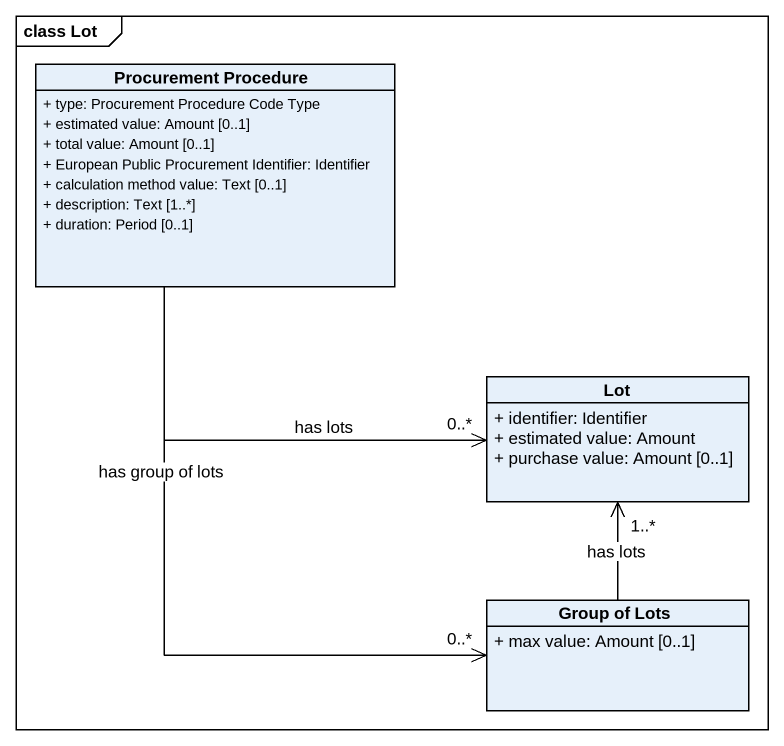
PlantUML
@startuml
mainframe class Lot
hide circle
hide empty members
skinparam classAttributeIconSize 0
class "Procurement Procedure" as Procurement_Procedure {
  + type: Procurement Procedure Code Type
  + estimated value: Amount [0..1]
  + total value: Amount [0..1]
  + European Public Procurement Identifier: Identifier
  + calculation method value: Text [0..1]
  + description: Text [1..*]
  + duration: Period [0..1]
}
class Lot {
  + identifier: Identifier
  + estimated value: Amount
  + purchase value: Amount [0..1]
}
class "Group of Lots" as Group_of_Lots {
  + max value: Amount [0..1]
}
Procurement_Procedure --> "0..*" Lot : has lots
Procurement_Procedure --> "0..*" Group_of_Lots : has group of lots
Group_of_Lots -up-> "1..*" Lot : has lots
@enduml
